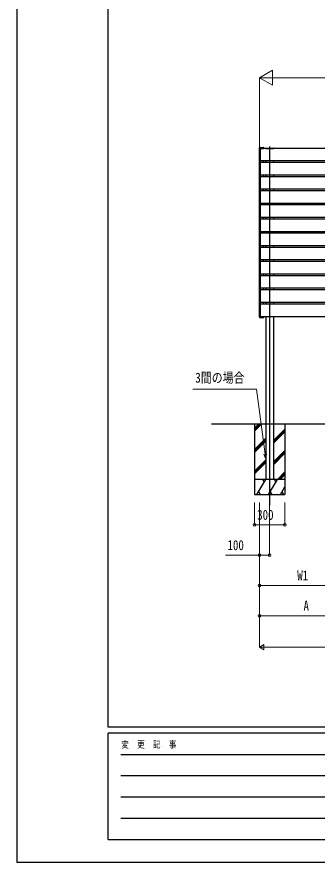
# Model space of a CAD drawing. Units: millimetres, scale not verified. Extents: x -12615 to 12615, y -8910 to 8910.
# Drawn here: x -12615 to -9651, y -8910 to -552 of the extents above; entities that cross this region are included whole.
import ezdxf
from ezdxf.enums import TextEntityAlignment as Align

# ---------------------------------------------------------------- set-up
doc = ezdxf.new("R2010")
doc.units = ezdxf.units.MM
doc.header["$LTSCALE"] = 50
for name, color, linetype in [('0-3_YKK_12', 2, 'Continuous'), ('0-4_YKK_13', 4, 'Continuous'), ('0-5_YKK_A1', 4, 'Continuous'), ('0-7_YKK_ZWAK', 7, 'Continuous')]:
    doc.layers.add(name, color=color, linetype=linetype)
doc.layers.add('0-6_YKK_D', color=6, linetype='Continuous', lineweight=18)
doc.styles.add('ＭＳ ゴシック', font='')
doc.styles.get('ＭＳ ゴシック').set_extended_font_data('MS Gothic')

msp = doc.modelspace()

# ---------------------------------------------------------------- linework, layer by layer
at = {"layer": '0-3_YKK_12'}
msp.add_line((-10119.85, -1834.91), (-10119.85, -5381.28), dxfattribs=at)
at = {"layer": '0-4_YKK_13'}
for p, q in [((-10157.85, -1852), (-10157.76, -1850.44)), ((-10157.85, -1852), (-10081.85, -1852)), ((-10156.76, -1849.5), (-10082.95, -1849.5)), ((-10081.95, -1850.44), (-10081.85, -1852))]:
    msp.add_line(p, q, dxfattribs=at)
for centre, start, end in [((-10156.76, -1850.5), 90, 176.5), ((-10082.95, -1850.5), 3.5, 90)]:
    msp.add_arc(centre, 1, start, end, dxfattribs=at)
at = {"layer": '0-5_YKK_A1'}
for p, q in [((-10219.85, -1852), (-10219.85, -1845.5)), ((-10219.85, -3517.4), (-10219.85, -1852)), ((-10219.85, -1852), (-10179.85, -1852)), ((-10218.85, -1852), (-10219.85, -1852)), ((-10218.85, -1844.5), (-10208.95, -1844.5)), ((-10209.85, -3517.4), (-10209.85, -1852)), ((-4820.35, -1852), (-10209.35, -1852)), ((-10206.95, -1844.5), (-10208.95, -1844.5)), ((-10206.55, -1852), (-10207.55, -1852)), ((-10206.95, -1844.5), (-10178.95, -1844.5)), ((-4820.35, -1992), (-10209.35, -1992)), ((-10179.85, -1992), (-10179.85, -1976)), ((-10157.35, -1976), (-10157.35, -1992)), ((-10082.35, -1976), (-10082.35, -1992)), ((-4820.35, -2132), (-10209.35, -2132)), ((-10179.85, -2132), (-10179.85, -2116)), ((-10157.35, -2116), (-10157.35, -2132)), ((-10082.35, -2116), (-10082.35, -2132)), ((-10179.85, -2272), (-10179.85, -2256)), ((-10157.35, -2256), (-10157.35, -2272)), ((-10082.35, -2256), (-10082.35, -2272)), ((-4820.35, -2272), (-10209.35, -2272)), ((-4820.35, -2412), (-10209.35, -2412)), ((-10179.85, -2412), (-10179.85, -2396)), ((-10157.35, -2396), (-10157.35, -2412)), ((-10082.35, -2396), (-10082.35, -2412)), ((-4820.35, -2552), (-10209.35, -2552)), ((-10179.85, -2552), (-10179.85, -2536)), ((-10157.35, -2536), (-10157.35, -2552)), ((-10082.35, -2536), (-10082.35, -2552)), ((-4820.35, -2692), (-10209.35, -2692)), ((-10179.85, -2692), (-10179.85, -2676)), ((-10157.35, -2676), (-10157.35, -2692)), ((-10082.35, -2676), (-10082.35, -2692)), ((-4820.35, -2832), (-10209.35, -2832)), ((-10179.85, -2832), (-10179.85, -2816)), ((-10157.35, -2816), (-10157.35, -2832)), ((-10082.35, -2816), (-10082.35, -2832)), ((-4820.35, -2972), (-10209.35, -2972)), ((-10179.85, -2972), (-10179.85, -2956)), ((-10157.35, -2956), (-10157.35, -2972)), ((-10082.35, -2956), (-10082.35, -2972)), ((-4820.35, -3112), (-10209.35, -3112)), ((-10179.85, -3112), (-10179.85, -3096)), ((-10157.35, -3096), (-10157.35, -3112)), ((-10082.35, -3096), (-10082.35, -3112)), ((-4820.35, -3252), (-10209.35, -3252)), ((-10179.85, -3252), (-10179.85, -3236)), ((-10157.35, -3236), (-10157.35, -3252)), ((-10082.35, -3236), (-10082.35, -3252)), ((-4820.35, -3393.4), (-10209.35, -3393.4)), ((-10179.85, -3392), (-10179.85, -3376)), ((-10157.35, -3376), (-10157.35, -3393.4)), ((-10082.35, -3376), (-10082.35, -3393.4)), ((-10179.85, -3517.4), (-10219.85, -3517.4)), ((-10219.85, -3517.4), (-10219.85, -3523.9)), ((-10218.85, -3517.4), (-10219.85, -3517.4)), ((-10218.85, -3524.9), (-10208.95, -3524.9)), ((-10206.95, -3524.9), (-10208.95, -3524.9)), ((-10206.55, -3517.4), (-10207.55, -3517.4)), ((-10206.95, -3524.9), (-10178.95, -3524.9)), ((-10157.35, -3517.4), (-10157.35, -5125)), ((-10082.35, -3517.4), (-10082.35, -5125)), ((-10692.4, -4575), (-9323.05, -4575)), ((-10269.85, -4575), (-10269.85, -5275)), ((-10269.85, -4618.98), (-10225.87, -4575)), ((-10269.85, -4633.12), (-10211.73, -4575)), ((-10269.85, -4647.26), (-10197.59, -4575)), ((-9969.85, -4575), (-9969.85, -5275)), ((-10082.35, -4739.85), (-9969.85, -4627.35)), ((-10082.35, -4753.99), (-9969.85, -4641.49)), ((-10082.35, -4768.13), (-9969.85, -4655.63)), ((-10269.85, -4831.11), (-10157.35, -4718.61)), ((-10269.85, -4845.25), (-10157.35, -4732.75)), ((-10269.85, -4859.39), (-10157.35, -4746.9)), ((-10082.35, -4951.98), (-9969.85, -4839.48)), ((-10269.85, -5043.24), (-10157.35, -4930.74)), ((-10082.35, -4966.12), (-9969.85, -4853.62)), ((-10082.35, -4980.26), (-9969.85, -4867.76)), ((-10269.85, -5057.38), (-10157.35, -4944.88)), ((-10269.85, -5071.53), (-10157.35, -4959.03)), ((-10043.24, -5125), (-9969.85, -5051.61)), ((-10029.1, -5125), (-9969.85, -5065.75)), ((-10014.96, -5125), (-9969.85, -5079.89)), ((-9969.85, -5125), (-10269.85, -5125)), ((-10244.37, -5275), (-10157.76, -5125)), ((-10172.76, -5150.98), (-10187.76, -5125)), ((-10128.9, -5275), (-10042.29, -5125)), ((-10057.29, -5150.98), (-10072.29, -5125)), ((-10229.37, -5249.02), (-10214.37, -5275)), ((-10113.9, -5249.02), (-10098.9, -5275)), ((-10013.43, -5275), (-9969.85, -5199.53)), ((-9998.43, -5249.02), (-9983.43, -5275)), ((-10269.85, -5275), (-9969.85, -5275))]:
    msp.add_line(p, q, dxfattribs=at)
for points in [[(-10207.95, -1845.44), (-10207.55, -1852), (-10208.54, -1852), (-10218.85, -1852)], [(-4820.35, -1976), (-10208.97, -1976), (-10209.35, -1852)], [(-10177.95, -1845.44), (-10177.55, -1852), (-10178.54, -1852), (-10206.55, -1852)], [(-4820.35, -2116), (-10208.97, -2116), (-10209.35, -1992)], [(-4820.35, -2256), (-10208.97, -2256), (-10209.35, -2132)], [(-4820.35, -2396), (-10208.97, -2396), (-10209.35, -2272)], [(-4820.35, -2536), (-10208.97, -2536), (-10209.35, -2412)], [(-4820.35, -2676), (-10208.97, -2676), (-10209.35, -2552)], [(-4820.35, -2816), (-10208.97, -2816), (-10209.35, -2692)], [(-4820.35, -2956), (-10208.97, -2956), (-10209.35, -2832)], [(-4820.35, -3096), (-10208.97, -3096), (-10209.35, -2972)], [(-4820.35, -3236), (-10208.97, -3236), (-10209.35, -3112)], [(-4820.35, -3376), (-10208.97, -3376), (-10209.35, -3252)], [(-4820.35, -3517.4), (-10208.97, -3517.4), (-10209.35, -3393.4)], [(-10207.95, -3523.96), (-10207.55, -3517.4), (-10208.54, -3517.4), (-10218.85, -3517.4)], [(-10177.95, -3523.96), (-10177.55, -3517.4), (-10178.54, -3517.4), (-10206.55, -3517.4)]]:
    msp.add_lwpolyline(points, dxfattribs=at)
for centre, start, end in [((-10218.85, -1845.5), 90, 180), ((-10208.95, -1845.5), 3.5, 90), ((-10178.95, -1845.5), 3.5, 90), ((-10218.85, -3523.9), 180, 270), ((-10208.95, -3523.9), 270, 356.5), ((-10178.95, -3523.9), 270, 356.5)]:
    msp.add_arc(centre, 1, start, end, dxfattribs=at)
at = {"layer": '0-6_YKK_D'}
for p, q in [((-10219.85, -1153), (-10089.95, -1078)), ((-10089.95, -1228), (-10089.95, -1078)), ((-10219.85, -1880.83), (-10219.85, -1152)), ((-10219.85, -1153), (-10089.95, -1228)), ((-10219.85, -1153), (-9960.04, -1153)), ((-4959.85, -1153), (-10069.85, -1153)), ((-10269.85, -5352.97), (-10269.85, -5576)), ((-10219.85, -5352.46), (-10219.85, -6476)), ((-10219.85, -5352.46), (-10219.85, -6176)), ((-10119.85, -5382.28), (-10119.85, -5876)), ((-9969.85, -5352.97), (-9969.85, -5576)), ((-9969.85, -5575), (-10269.85, -5575)), ((-10219.85, -5775.48), (-10219.85, -5876)), ((-10219.85, -5877), (-10219.85, -6786)), ((-10219.85, -6175), (-9314.85, -6175)), ((-10219.85, -6475), (-9277.85, -6475)), ((-10219.85, -6785), (-10175.68, -6759.5)), ((-10175.68, -6810.5), (-10175.68, -6759.5)), ((-10219.85, -6785), (-10175.68, -6810.5)), ((-10219.85, -6785), (-10131.52, -6785)), ((-10168.85, -6785), (-4860.85, -6785))]:
    msp.add_line(p, q, dxfattribs=at)
for points in [[(-10157.36, -4925), (-10164.11, -4874.45), (-10249.96, -4232.38), (-10879.15, -4232.38)], [(-10150.57, -4872.64), (-10157.36, -4925), (-10177.66, -4876.26)], [(-10119.85, -5875), (-10219.85, -5875), (-10555.65, -5875)]]:
    msp.add_lwpolyline(points, dxfattribs=at)
for centre in [(-10269.85, -5575), (-9969.85, -5575), (-10219.85, -5875), (-10119.85, -5875), (-10219.85, -6175), (-10219.85, -6475)]:
    msp.add_circle(centre, 12.75, dxfattribs=at)
at = {"layer": '0-7_YKK_ZWAK'}
for p, q in [((-11714.94, -7575), (-11714.94, 8325)), ((11685.06, -7575), (-11714.94, -7575)), ((-3914.94, -7635), (-11714.94, -7635)), ((-11714.94, -8685), (-11714.94, -7635)), ((-11587.44, -7845), (-4064.94, -7845)), ((-11587.44, -8055), (-4064.94, -8055)), ((-11587.44, -8265), (-4064.94, -8265)), ((-11587.44, -8475), (-4064.94, -8475)), ((-11714.94, -8685), (-3914.94, -8685))]:
    msp.add_line(p, q, dxfattribs=at)
msp.add_lwpolyline([(-12615, -8910), (12615, -8910), (12615, 8910), (-12615, 8910)], close=True, dxfattribs=at)

# ---------------------------------------------------------------- texts
at = {"layer": '0-6_YKK_D', "style": 'ＭＳ ゴシック', "width": 0.8}
for s, p in [('3間の場合', (-10853.04, -4198.84)), ('300', (-10242.25, -5555)), ('100', (-10535.65, -5855)), ('W1', (-9846.55, -6155)), ('A', (-9784.85, -6455))]:
    msp.add_text(s, height=98.97, dxfattribs=at).set_placement(p, align=Align.BOTTOM_LEFT)
at = {"layer": '0-7_YKK_ZWAK', "style": 'ＭＳ ゴシック', "width": 0.8}
msp.add_text('変  更  記  事', height=65.98, dxfattribs=at).set_placement((-11583.93, -7800), align=Align.BOTTOM_LEFT)

doc.saveas('drawing.dxf')
